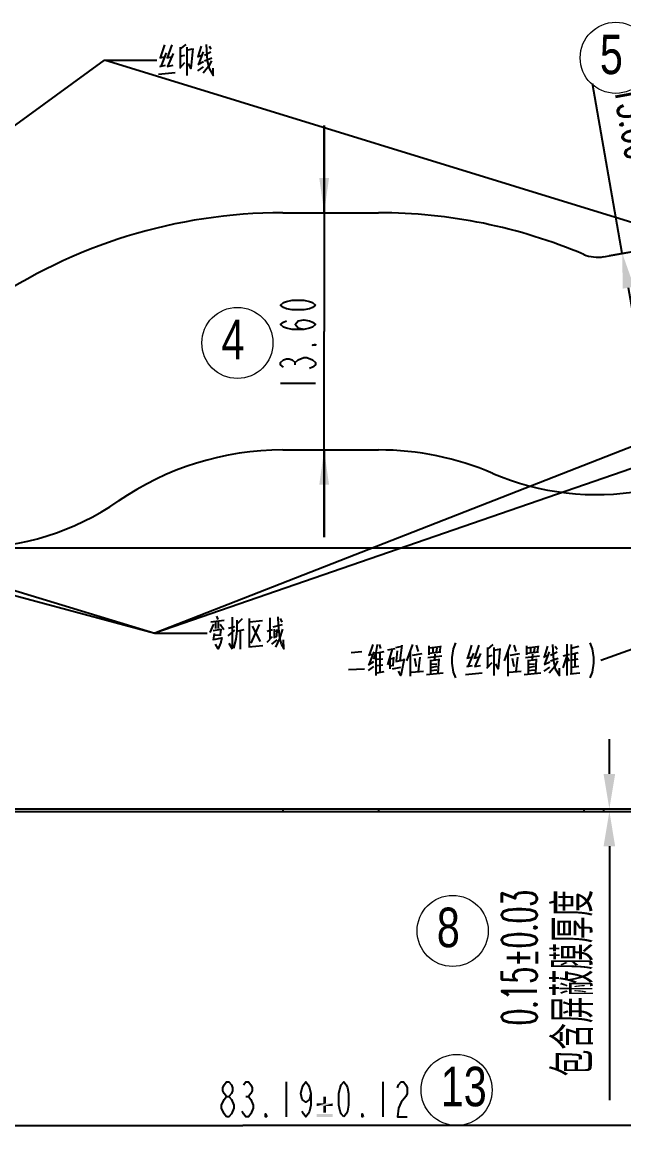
# Model space of a CAD drawing. Header units: millimetres. Extents: x -28 to 350, y 32 to 299.
# Drawn here: x 92.2 to 126.7, y 125.2 to 189.1 of the extents above; entities that cross this region are included whole.
import ezdxf

# ---------------------------------------------------------------- set-up
doc = ezdxf.new("R2010")
doc.units = ezdxf.units.MM
doc.header["$LTSCALE"] = 19.36
doc.header["$PDMODE"] = 3
doc.header["$PDSIZE"] = 6
doc.layers.get('0').update_dxf_attribs({"linetype": 'CONTINUOUS'})
doc.layers.get('Defpoints').update_dxf_attribs({"linetype": 'CONTINUOUS'})
doc.layers.add('備註', color=1, linetype='CONTINUOUS', lineweight=20)
doc.styles.add('CHINESE', font='', dxfattribs={"width": 0.8})
doc.styles.get("Standard").update_dxf_attribs({"font": 'simplex.shx', "width": 0.56})
doc.styles.get('CHINESE').set_extended_font_data('PMingLiU')
doc.dimstyles.new('DIMSTYLE_2', dxfattribs={"dimtxt": 2, "dimasz": 2, "dimexe": 2, "dimexo": 0.35, "dimgap": 0.5, "dimtad": 1, "dimzin": 0, "dimdsep": 46, "dimtxsty": 'Standard', "dimcen": 0.09, "dimazin": 0, "dimtp": 0.01, "dimtm": 0.01, "dimtfac": 1, "dimtofl": 0, "dimtmove": 0, "dimatfit": 3, "dimfxl": 1, "dimtolj": 1, "dimtzin": 0, "dimarcsym": 0})
doc.dimstyles.new('DIMSTYLE_3', dxfattribs={"dimtxt": 2, "dimasz": 2, "dimexe": 2, "dimexo": 0.35, "dimgap": 0.5, "dimtad": 1, "dimzin": 0, "dimdsep": 46, "dimtxsty": 'Standard', "dimcen": 0.09, "dimazin": 0, "dimtol": 1, "dimtp": 0.12, "dimtm": 0.12, "dimtfac": 1, "dimtofl": 0, "dimtmove": 0, "dimatfit": 3, "dimfxl": 1, "dimtolj": 1, "dimtzin": 0, "dimarcsym": 0})
doc.dimstyles.new('DIMSTYLE_5', dxfattribs={"dimtxt": 2, "dimasz": 2, "dimexe": 2, "dimexo": 0.35, "dimgap": 1, "dimtad": 0, "dimtih": 1, "dimtoh": 1, "dimdec": 1, "dimzin": 0, "dimdsep": 46, "dimtxsty": 'Standard', "dimcen": 0.09, "dimazin": 0, "dimtp": 0.5, "dimtm": 0.5, "dimtfac": 1, "dimtdec": 4, "dimtofl": 0, "dimtmove": 0, "dimatfit": 3, "dimfxl": 1, "dimtolj": 1, "dimtzin": 0, "dimarcsym": 0})
doc.dimstyles.get("Standard").update_dxf_attribs({"dimtxt": 2, "dimasz": 2, "dimexe": 2, "dimexo": 0.35, "dimtad": 1, "dimzin": 0, "dimdsep": 46, "dimtxsty": 'Standard', "dimcen": 0.09, "dimazin": 0, "dimtol": 1, "dimtp": 0.01, "dimtm": 0.01, "dimtfac": 1, "dimtofl": 0, "dimtmove": 0, "dimatfit": 3, "dimfxl": 1, "dimtolj": 1, "dimtzin": 0, "dimarcsym": 0})

# ---------------------------------------------------------------- blocks, each defined once
blk = doc.blocks.new('*D14')
at = {"color": 0, "lineweight": -2}
for p, q in [((125.911, 145.958), (125.911, 147.958)), ((107.528, 143.958), (127.911, 143.958)), ((107.528, 143.808), (127.911, 143.808)), ((125.911, 141.808), (125.911, 127.239))]:
    blk.add_line(p, q, dxfattribs=at)
at = {"color": 0}
for points in [[(125.577, 145.958), (126.244, 145.958), (125.911, 143.958)], [(126.244, 141.808), (125.577, 141.808), (125.911, 143.808)]]:
    blk.add_solid(points, dxfattribs=at)
at = {"layer": 'Defpoints', "color": 0}
for p in [(107.178, 143.958), (107.178, 143.808), (125.911, 143.808)]:
    blk.add_point(p, dxfattribs=at)
at = {"color": 0, "insert": (119.744, 139.308), "char_height": 2, "attachment_point": 3, "rotation": 90, "line_spacing_factor": 0.9}
blk.add_mtext('\\A1;{0.15\\C1;%%P0.03\\P\\f新細明體|b0|i0|c136|p18;\\C2;包含屏蔽膜厚度}', dxfattribs=at)
blk = doc.blocks.new('*D47')
at = {"color": 0, "lineweight": -2}
for p, q in [((126.653, 175.817), (124.935, 185.559)), ((125.919, 175.688), (128.622, 176.165)), ((128.667, 164.393), (127, 173.848)), ((128.134, 162.269), (130.984, 162.771))]:
    blk.add_line(p, q, dxfattribs=at)
at = {"color": 0}
for points in [[(127.328, 173.906), (126.672, 173.79), (126.653, 175.817)], [(128.339, 164.336), (128.995, 164.451), (129.014, 162.424)]]:
    blk.add_solid(points, dxfattribs=at)
at = {"layer": 'Defpoints', "color": 0}
for p in [(125.574, 175.627), (126.653, 175.817), (127.789, 162.208)]:
    blk.add_point(p, dxfattribs=at)
at = {"color": 0, "insert": (128.881, 181.414), "char_height": 2, "attachment_point": 3, "rotation": 280, "line_spacing_factor": 0.9}
blk.add_mtext('\\A1;13.60', dxfattribs=at)
blk = doc.blocks.new('_FILLED')
at = {"color": 0, "linetype": 'ByBlock'}
blk.add_solid([(0, 0), (-1, 0.14), (-1, -0.14)], dxfattribs=at)
blk = doc.blocks.new('*D58')
at = {"color": 2}
for p, q in [((63.294, 120.587), (63.294, 127.792)), ((146.485, 114.169), (146.485, 127.792)), ((63.294, 125.792), (104.889, 125.792)), ((146.485, 125.792), (104.889, 125.792))]:
    blk.add_line(p, q, dxfattribs=at)
at = {"color": 2, "xscale": 2, "yscale": 2, "zscale": 2, "rotation": 180}
blk.add_blockref('_FILLED', (63.294, 125.792), dxfattribs=at)
at = {"color": 2, "xscale": 2, "yscale": 2, "zscale": 2}
blk.add_blockref('_FILLED', (146.485, 125.792), dxfattribs=at)
blk = doc.blocks.new('*D69')
at = {"color": 2}
for p, q in [((109.553, 178.142), (109.553, 183.142)), ((109.553, 183.142), (109.553, 171.342)), ((109.553, 159.542), (109.553, 171.342)), ((109.553, 164.542), (109.553, 159.542))]:
    blk.add_line(p, q, dxfattribs=at)
at = {"color": 2, "xscale": 2, "yscale": 2, "zscale": 2}
for p, rotation in [((109.553, 178.142), 270), ((109.553, 164.542), 90)]:
    blk.add_blockref('_FILLED', p, dxfattribs=dict(at, rotation=rotation))
blk = doc.blocks.new('*D2023')
at = {"color": 2}
blk.add_line((89.514, 158.926), (133.272, 158.926), dxfattribs=at)
blk.add_arc((109.176, 158.926), 22.096, 357.31, 10, dxfattribs=at)
for points in [[(131.471, 160.815), (130.936, 162.763), (130.916, 160.743)], [(130.901, 160.911), (131.272, 158.926), (131.461, 160.936)]]:
    blk.add_solid(points, dxfattribs=at)

msp = doc.modelspace()

# ---------------------------------------------------------------- linework, layer by layer
at = {"color": 2}
for p, q in [((100.392, 187.768), (100.152, 187.027)), ((100.818, 187.768), (100.552, 187.027)), ((101.618, 187.801), (101.298, 187.543)), ((100.498, 187.317), (100.178, 186.543)), ((100.898, 187.285), (100.578, 186.543)), ((101.298, 187.639), (101.298, 186.51)), ((101.298, 187.123), (101.565, 187.188)), ((101.672, 187.639), (101.672, 186.027)), ((101.672, 187.478), (101.992, 187.543)), ((102.285, 187.091), (102.525, 187.188)), ((102.498, 187.704), (102.312, 187.091)), ((102.605, 187.381), (102.338, 186.672)), ((102.685, 187.188), (103.058, 187.381)), ((102.952, 187.704), (103.058, 187.543)), ((100.125, 187.027), (100.392, 187.091)), ((100.125, 186.543), (100.445, 186.607)), ((100.525, 187.027), (100.792, 187.091)), ((100.552, 186.543), (100.898, 186.607)), ((101.272, 186.446), (101.565, 186.768)), ((102.632, 186.801), (102.312, 186.639)), ((102.312, 186.285), (102.632, 186.51)), ((102.685, 186.865), (103.112, 187.027)), ((100.045, 186.091), (101.005, 186.188)), ((107.887, 169.423), (107.887, 169.563)), ((107.053, 168.373), (109.053, 168.373)), ((103.212, 154.558), (102.999, 154.075)), ((103.052, 154.687), (103.825, 154.784)), ((103.319, 154.72), (103.319, 154.3)), ((103.372, 155.01), (103.452, 154.816)), ((103.479, 154.72), (103.479, 154.3)), ((103.585, 154.558), (103.799, 154.236)), ((104.279, 154.945), (104.279, 153.139)), ((104.545, 154.558), (104.865, 154.881)), ((105.265, 153.236), (105.265, 154.881)), ((105.265, 154.687), (106.012, 154.752)), ((106.439, 154.913), (106.439, 153.687)), ((107.025, 154.881), (107.132, 154.655)), ((103.639, 154.236), (103.185, 154.171)), ((103.239, 154.01), (103.185, 153.623)), ((103.239, 153.913), (103.639, 153.945)), ((103.612, 153.945), (103.639, 154.268)), ((104.039, 153.881), (104.439, 154.204)), ((104.439, 154.397), (104.065, 154.3)), ((104.545, 154.139), (104.972, 154.236)), ((104.732, 154.171), (104.732, 153.107)), ((105.825, 154.526), (105.345, 153.462)), ((105.425, 154.429), (105.879, 153.558)), ((106.279, 154.139), (106.599, 154.236)), ((106.625, 154.397), (107.159, 154.526)), ((106.679, 154.268), (106.679, 153.752)), ((106.679, 154.139), (106.812, 154.171)), ((106.839, 154.236), (106.812, 153.849)), ((103.665, 153.752), (103.212, 153.655)), ((103.692, 153.784), (103.612, 153.429)), ((104.092, 153.462), (104.279, 153.139)), ((106.039, 153.3), (105.239, 153.236)), ((106.279, 153.526), (106.599, 153.849)), ((106.545, 153.397), (106.865, 153.655)), ((106.679, 153.816), (106.839, 153.849)), ((112.353, 153.375), (112.14, 152.762)), ((112.807, 153.149), (112.727, 153.375)), ((113.66, 153.214), (114.007, 153.278)), ((114.007, 153.343), (113.9, 152.472)), ((114.62, 153.375), (114.273, 152.439)), ((114.833, 153.343), (114.94, 152.988)), ((115.553, 153.31), (115.553, 152.794)), ((116.193, 152.956), (116.247, 153.31)), ((118.007, 153.343), (117.767, 152.601)), ((118.433, 153.343), (118.167, 152.601)), ((119.233, 153.375), (118.913, 153.117)), ((120.22, 153.375), (119.873, 152.439)), ((120.433, 153.343), (120.54, 152.988)), ((121.153, 153.31), (121.153, 152.794)), ((121.793, 152.956), (121.847, 153.31)), ((122.353, 153.278), (122.167, 152.665)), ((122.807, 153.278), (122.913, 153.117)), ((123.473, 153.407), (123.473, 151.601)), ((123.713, 153.375), (123.713, 151.73)), ((123.713, 153.181), (124.167, 153.278)), ((111.1, 152.923), (111.713, 152.988)), ((112.087, 152.762), (112.353, 152.827)), ((112.407, 152.956), (112.14, 152.278)), ((112.513, 152.891), (112.513, 151.601)), ((112.967, 152.956), (112.593, 152.891)), ((112.753, 152.923), (112.753, 151.827)), ((113.447, 153.117), (113.18, 152.214)), ((113.207, 153.085), (113.633, 153.149)), ((113.313, 152.665), (113.313, 151.988)), ((113.527, 152.665), (113.5, 152.181)), ((113.74, 153.02), (113.687, 152.439)), ((114.487, 152.988), (114.487, 151.568)), ((114.62, 152.762), (115.18, 152.859)), ((115.047, 152.665), (114.94, 151.827)), ((115.5, 152.633), (116.3, 152.73)), ((116.22, 153.246), (115.553, 153.181)), ((115.553, 152.891), (116.247, 152.956)), ((115.793, 153.181), (115.793, 152.956)), ((115.9, 152.827), (115.873, 152.439)), ((116.007, 153.181), (115.98, 152.956)), ((117.74, 152.601), (118.007, 152.665)), ((118.113, 152.891), (117.793, 152.117)), ((118.14, 152.601), (118.407, 152.665)), ((118.513, 152.859), (118.193, 152.117)), ((118.913, 153.214), (118.913, 152.085)), ((118.913, 152.698), (119.18, 152.762)), ((119.287, 153.214), (119.287, 151.601)), ((119.287, 153.052), (119.607, 153.117)), ((120.087, 152.988), (120.087, 151.568)), ((120.22, 152.762), (120.78, 152.859)), ((120.647, 152.665), (120.54, 151.827)), ((121.1, 152.633), (121.9, 152.73)), ((121.82, 153.246), (121.153, 153.181)), ((121.153, 152.891), (121.847, 152.956)), ((121.393, 153.181), (121.393, 152.956)), ((121.5, 152.827), (121.473, 152.439)), ((121.607, 153.181), (121.58, 152.956)), ((122.14, 152.665), (122.38, 152.762)), ((122.46, 152.956), (122.193, 152.246)), ((122.54, 152.762), (122.913, 152.956)), ((123.473, 152.73), (123.233, 152.052)), ((123.26, 152.73), (123.633, 152.827)), ((123.473, 152.665), (123.607, 152.439)), ((123.767, 152.827), (124.113, 152.923)), ((123.927, 152.891), (123.927, 152.117)), ((112.087, 152.214), (112.407, 152.407)), ((112.087, 151.891), (112.407, 152.117)), ((112.593, 152.536), (112.913, 152.568)), ((112.593, 152.181), (112.913, 152.214)), ((113.313, 152.568), (113.527, 152.601)), ((113.527, 152.181), (113.313, 152.149)), ((113.473, 151.988), (113.953, 152.085)), ((113.66, 152.407), (114.113, 152.504)), ((114.727, 152.601), (114.833, 152.117)), ((116.113, 152.504), (115.66, 152.439)), ((115.66, 152.504), (115.66, 151.665)), ((115.66, 152.246), (116.007, 152.278)), ((116.007, 152.117), (115.66, 152.052)), ((116.087, 151.73), (116.14, 152.568)), ((117.74, 152.117), (118.06, 152.181)), ((118.167, 152.117), (118.513, 152.181)), ((118.887, 152.02), (119.18, 152.343)), ((120.327, 152.601), (120.433, 152.117)), ((121.713, 152.504), (121.26, 152.439)), ((121.26, 152.504), (121.26, 151.665)), ((121.26, 152.246), (121.607, 152.278)), ((121.607, 152.117), (121.26, 152.052)), ((121.687, 151.73), (121.74, 152.568)), ((122.487, 152.375), (122.167, 152.214)), ((122.167, 151.859), (122.487, 152.085)), ((122.54, 152.439), (122.967, 152.601)), ((123.767, 152.085), (124.167, 152.149)), ((123.793, 152.504), (124.113, 152.568)), ((110.94, 151.956), (111.873, 151.988)), ((112.593, 151.762), (112.993, 151.827)), ((114.567, 151.794), (115.26, 151.859)), ((115.42, 151.665), (116.38, 151.762)), ((115.66, 151.891), (116.007, 151.923)), ((117.66, 151.665), (118.62, 151.762)), ((120.167, 151.794), (120.86, 151.859)), ((121.02, 151.665), (121.98, 151.762)), ((121.26, 151.891), (121.607, 151.923)), ((123.66, 151.698), (124.22, 151.762)), ((107.38, 128.292), (107.38, 126.292)), ((112.916, 128.292), (112.916, 126.292)), ((105.07, 127.458), (105.21, 127.458)), ((103.67, 126.792), (103.67, 126.958))]:
    msp.add_line(p, q, dxfattribs=at)
at = {"color": 7}
for p, q in [((125.574, 175.627), (143.297, 178.752)), ((107.178, 178.142), (112.678, 178.142)), ((107.178, 164.542), (112.678, 164.542)), ((63.294, 143.958), (146.485, 143.958)), ((63.294, 143.808), (146.485, 143.808))]:
    msp.add_line(p, q, dxfattribs=at)
at = {"color": 9}
for p, q in [((107.178, 143.958), (107.178, 143.808)), ((112.678, 143.958), (112.678, 143.808)), ((124.447, 143.958), (124.447, 143.808)), ((125.574, 143.958), (125.574, 143.808))]:
    msp.add_line(p, q, dxfattribs=at)
at = {"color": 2}
for points in [[(102.792, 187.801), (102.845, 186.865), (102.952, 186.414)], [(102.018, 187.575), (101.912, 186.414), (101.778, 186.704)], [(103.085, 186.865), (102.925, 186.543), (102.605, 186.156)], [(102.952, 186.414), (103.192, 186.027), (103.192, 186.446)], [(109.053, 172.853), (108.887, 172.713), (108.72, 172.643), (108.387, 172.573), (107.72, 172.573), (107.387, 172.643), (107.22, 172.713), (107.053, 172.853), (107.22, 172.993), (107.387, 173.063), (107.72, 173.133), (108.387, 173.133), (108.72, 173.063), (108.887, 172.993), (109.053, 172.853)], [(108.387, 171.453), (108.053, 171.523), (107.887, 171.733), (108.053, 171.943), (108.387, 172.013), (108.72, 171.943), (108.887, 171.873), (109.053, 171.733), (108.887, 171.593), (108.72, 171.523), (108.387, 171.453), (107.72, 171.453), (107.387, 171.523), (107.22, 171.593), (107.053, 171.733), (107.22, 171.873), (107.387, 171.943)], [(109.053, 170.613), (109.053, 170.543), (108.887, 170.543), (109.053, 170.613)], [(107.22, 169.283), (107.053, 169.423), (107.053, 169.563), (107.22, 169.703), (107.387, 169.773), (107.553, 169.773), (107.72, 169.703), (107.887, 169.563), (108.053, 169.703)], [(108.053, 169.703), (108.387, 169.843), (108.553, 169.843), (108.887, 169.703)], [(108.887, 169.703), (109.053, 169.563), (109.053, 169.423), (108.887, 169.283), (108.72, 169.213)], [(104.545, 154.784), (104.545, 154.171), (104.492, 153.687), (104.359, 153.171)], [(106.892, 154.978), (106.919, 154.494), (106.999, 153.752), (107.079, 153.429)], [(107.159, 154.268), (106.999, 153.72), (106.759, 153.236)], [(103.612, 153.462), (103.479, 153.139), (103.319, 153.397)], [(107.079, 153.397), (107.239, 153.139), (107.212, 153.655)], [(112.593, 153.375), (112.513, 152.923), (112.38, 152.536)], [(117.09, 153.472), (116.95, 153.138), (116.88, 152.638), (116.88, 152.305), (116.95, 151.805), (117.09, 151.472)], [(122.647, 153.375), (122.7, 152.439), (122.807, 151.988)], [(124.79, 153.472), (124.93, 153.138), (125, 152.638), (125, 152.305), (124.93, 151.805), (124.79, 151.472)], [(119.633, 153.149), (119.527, 151.988), (119.393, 152.278)], [(114.14, 152.568), (113.953, 151.601), (113.82, 151.859)], [(122.94, 152.439), (122.78, 152.117), (122.46, 151.73)], [(122.807, 151.988), (123.047, 151.601), (123.047, 152.02)], [(103.95, 127.458), (103.81, 127.625), (103.74, 127.792), (103.74, 127.958), (103.81, 128.125), (103.95, 128.292), (104.09, 128.292), (104.23, 128.125), (104.3, 127.958), (104.3, 127.792), (104.23, 127.625), (104.09, 127.458)], [(104.93, 128.125), (105.07, 128.292), (105.21, 128.292), (105.35, 128.125), (105.42, 127.958), (105.42, 127.792), (105.35, 127.625), (105.21, 127.458), (105.35, 127.292)], [(108.78, 127.625), (108.71, 127.292), (108.5, 127.125), (108.29, 127.292), (108.22, 127.625), (108.29, 127.958), (108.36, 128.125), (108.5, 128.292), (108.64, 128.125), (108.71, 127.958), (108.78, 127.625), (108.78, 126.958), (108.71, 126.625), (108.64, 126.458), (108.5, 126.292), (108.36, 126.458), (108.29, 126.625)], [(110.676, 126.292), (110.536, 126.458), (110.466, 126.625), (110.396, 126.958), (110.396, 127.625), (110.466, 127.958), (110.536, 128.125), (110.676, 128.292), (110.816, 128.125), (110.886, 127.958), (110.956, 127.625), (110.956, 126.958), (110.886, 126.625), (110.816, 126.458), (110.676, 126.292)], [(113.756, 127.958), (113.826, 128.125), (113.966, 128.292), (114.106, 128.292), (114.246, 128.125), (114.316, 127.958), (114.316, 127.625), (114.246, 127.458), (113.966, 127.125)], [(103.67, 126.958), (103.81, 127.292), (103.95, 127.458), (104.09, 127.458), (104.23, 127.292)], [(104.23, 127.292), (104.37, 126.958), (104.37, 126.792)], [(105.35, 127.292), (105.49, 126.958), (105.49, 126.792)], [(113.966, 127.125), (113.826, 126.792), (113.756, 126.292), (114.316, 126.292)], [(103.95, 126.292), (103.81, 126.458), (103.67, 126.792)], [(104.37, 126.792), (104.23, 126.458), (104.09, 126.292), (103.95, 126.292)], [(105.49, 126.792), (105.35, 126.458), (105.21, 126.292), (105.07, 126.292), (104.93, 126.458), (104.86, 126.625)], [(106.26, 126.292), (106.19, 126.292), (106.19, 126.458), (106.26, 126.292)], [(111.796, 126.292), (111.726, 126.292), (111.726, 126.458), (111.796, 126.292)]]:
    msp.add_lwpolyline(points, dxfattribs=at)
at = {"color": 7}
for centre, radius, start, end in [((107.178, 147.942), 30.2, 90, 124.35297), ((112.678, 147.942), 30.2, 67.06448, 90), ((125.227, 177.597), 2, 247.06448, 280), ((107.178, 147.942), 16.6, 90, 124.63132), ((112.678, 147.942), 16.6, 66.79829, 90), ((125.167, 177.078), 15.1, 246.79829, 280), ((89.164, 174.026), 15.1, 270, 304.63132)]:
    msp.add_arc(centre, radius, start, end, dxfattribs=at)
at = {"color": 2}
for points in [[(109.663, 127.446), (109.499, 127.068), (109.499, 127.446)], [(109.499, 127.068), (109.663, 127.446), (109.663, 127.068)], [(109.663, 127.068), (110.041, 127.068), (109.131, 126.905)], [(109.499, 127.068), (109.663, 127.068), (109.131, 126.905)], [(109.499, 127.068), (109.131, 126.905), (109.131, 127.068)], [(109.499, 126.905), (109.131, 126.905), (110.041, 127.068)], [(109.663, 126.905), (109.499, 126.905), (110.041, 127.068)], [(109.663, 126.905), (109.499, 126.537), (109.499, 126.905)], [(109.499, 126.537), (109.663, 126.905), (109.663, 126.537)], [(109.663, 126.905), (110.041, 127.068), (110.041, 126.905)], [(110.041, 126.445), (109.131, 126.292), (109.131, 126.445)], [(109.131, 126.292), (110.041, 126.445), (110.041, 126.292)]]:
    msp.add_solid(points, dxfattribs=at)
at = {"layer": '備註', "color": 1, "ltscale": 0.5}
for centre in [(126.276, 187.032), (104.578, 170.679), (116.925, 136.955), (117.148, 127.831)]:
    msp.add_circle(centre, 2.039, dxfattribs=at)

# ---------------------------------------------------------------- texts
at = {"layer": '備註', "char_height": 2.269, "width": 8.01456, "attachment_point": 1, "style": 'CHINESE'}
for s, insert in [('5', (125.365, 188.367)), ('4', (103.667, 172.014)), ('8', (116.014, 138.29)), ('13', (116.237, 129.166))]:
    msp.add_mtext(s, dxfattribs=dict(at, insert=insert))

# ---------------------------------------------------------------- dimensions: what is measured, and where the dimension line sits
at = {"color": 2}
for base, p1, p2, angle, picture, middle in [((126.653, 175.817), (127.789, 162.208), (125.574, 175.627), 100, '*D47', (125.392, 182.965)), ((109.553, 178.142), (107.178, 164.542), (107.178, 178.142), 90, '*D69', (109.553, 167.813))]:
    dim = msp.add_linear_dim(base=base, p1=p1, p2=p2, angle=angle, dimstyle='DIMSTYLE_2', dxfattribs=at)
    dim.commit()
    dim.dimension.update_dxf_attribs({"geometry": picture, "text_midpoint": middle, "dimtype": 160})
dim = msp.add_angular_dim_2l(base=(131.18758, 160.85158), line1=((88.94258, 158.92581), (89.16353, 158.92581)), line2=((130.3737, 162.66354), (130.5913, 162.70191)), dimstyle='DIMSTYLE_5', dxfattribs=at)
dim.commit()
dim.dimension.update_dxf_attribs({"geometry": '*D2023', "text_midpoint": (128.34741, 155.48881), "dimtype": 162})
dim = msp.add_linear_dim(base=(125.911, 143.808), p1=(107.178, 143.958), p2=(107.178, 143.808), angle=270, text='{<>\\C1;%%P0.03\\P\\f新細明體|b0|i0|c136|p18;\\C2;包含屏蔽膜厚度}', dimstyle='DIMSTYLE_2', override={"dimtxsty": 'Standard'}, dxfattribs=at)
dim.commit()
dim.dimension.update_dxf_attribs({"geometry": '*D14', "text_midpoint": (125.911, 133.524), "dimtype": 160})
dim = msp.add_linear_dim(base=(146.485, 125.792), p1=(63.294, 120.237), p2=(146.485, 113.819), dimstyle='DIMSTYLE_3', dxfattribs=at)
dim.commit()
dim.dimension.update_dxf_attribs({"geometry": '*D58', "text_midpoint": (103.46, 125.792), "dimtype": 160})

# ---------------------------------------------------------------- leaders
for points in [[(74.05, 170.249), (96.965, 186.898), (99.965, 186.898)], [(136.195, 174.819), (96.965, 186.898), (99.965, 186.898)], [(140.858, 170.069), (99.839, 154.042), (102.839, 154.042)], [(138.713, 167.449), (99.839, 154.042), (102.839, 154.042)], [(134.416, 165.096), (137.292, 156.68), (125.42, 152.472)], [(70.205, 163.064), (99.839, 154.042), (102.839, 154.042)], [(72.854, 161.29), (99.839, 154.042), (102.839, 154.042)]]:
    msp.add_leader(points, dimstyle='Standard', override={"dimtad": 0}, dxfattribs=at)

doc.saveas('drawing.dxf')
